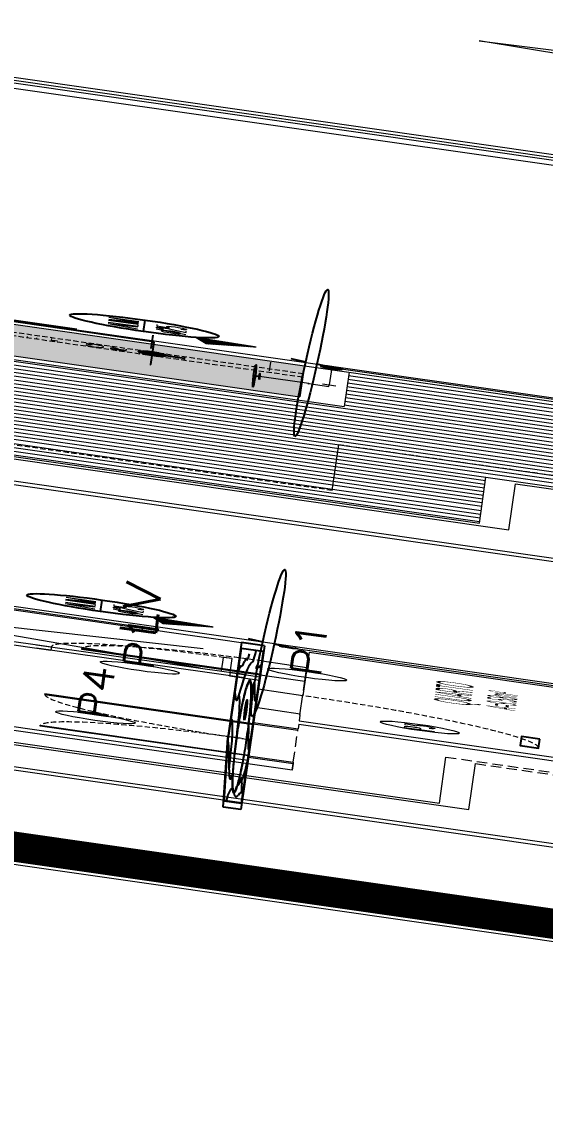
# Model space of a CAD drawing. Header units: millimetres. Extents: x -361192058 to 101130107379, y -14071650034 to 19218552450.
# Drawn here: x -125486.2 to -125382.9, y 40403 to 40619.4 of the extents above; entities that cross this region are included whole.
import ezdxf
from ezdxf.enums import TextEntityAlignment as Align

# ---------------------------------------------------------------- set-up
doc = ezdxf.new("R2010")
doc.units = ezdxf.units.MM
doc.header["$LTSCALE"] = 0.5
doc.linetypes.add('HIDDEN', pattern=[0.375, 0.25, -0.125])
doc.linetypes.add('HIDDEN2', pattern=[0.1875, 0.125, -0.0625])
for name, color, linetype in [('02', 2, 'Continuous'), ('ARCO', 7, 'HIDDEN2'), ('CONEXAO_AG_FRIA', 3, 'Continuous'), ('CONEXAO_ESGOTO', 7, 'Continuous'), ('CONEXÃO_HIDRÁULICA', 2, 'Continuous'), ('COTAS', 7, 'Continuous'), ('DIVERSOS', 4, 'Continuous'), ('ESQUADRIAS', 3, 'Continuous'), ('HATCH', 8, 'Continuous'), ('JANELAS_INTERNO', 2, 'Continuous'), ('MOBIL-I', 251, 'Continuous'), ('parede', 2, 'Continuous'), ('PISO', 8, 'Continuous'), ('PORTAS', 3, 'Continuous'), ('proj', 8, 'HIDDEN'), ('PROJEÇÃO', 8, 'HIDDEN2'), ('projeção 02', 7, 'HIDDEN2'), ('SIMBOLOS_AGUA', 3, 'Continuous'), ('TEXTO2', 3, 'Continuous'), ('tubulação esg', 4, 'Continuous'), ('TUBULAÇÃO_HIDRÁULICA', 5, 'Continuous'), ('TXT_0', 7, 'Continuous'), ('TXT_1', 3, 'Continuous')]:
    doc.layers.add(name, color=color, linetype=linetype)
doc.styles.add('ADITIVOCAD', font='ROMANS.shx')
doc.styles.add('ROMANS', font='romans', dxfattribs={"height": 0.1})
doc.styles.add('SANSSERIF', font='sas_____.pfb', dxfattribs={"height": 1})
doc.styles.get("Standard").update_dxf_attribs({"font": 'txt.shx', "height": 0.12})

# ---------------------------------------------------------------- blocks, each defined once
blk = doc.blocks.new('Adh_cx_j90c')
h = blk.add_hatch()
h.set_pattern_fill('_U', color=256, scale=0.003, angle=45, style=0, double=1)
h.set_pattern_definition([(45, (-6.0733674, -5.0413484), (-0.0021213203, 0.0021213203), []), (135, (-6.0733674, -5.0413484), (-0.0021213203, -0.0021213203), [])])
h.paths.add_polyline_path([(-0.017, 0, 1), (0.017, 0, 1)])
blk.add_lwpolyline([(-0.068, 0.0225), (-0.068, -0.0225), (-0.068, 0), (-0.0359, 0)])
for radius in [0.0359, 0.017]:
    blk.add_circle((0, 0), radius)
blk = doc.blocks.new('ADH_TOR_BOIA')
for points in [[(0.1812, 0), (0.2562, 0, 1)], [(-0.0103, 0, 1), (0.0103, 0, 1)]]:
    blk.add_hatch(color=256).paths.add_polyline_path(points)
blk.add_line((0.0103, 0), (0.2562, 0))
for centre, radius in [((0.2187, 0), 0.0375), ((0, 0), 0.0103)]:
    blk.add_circle(centre, radius)
blk = doc.blocks.new('Adh_hicol0')
for radius in [0.559, 0.515]:
    blk.add_circle((0, 0), radius)
blk = doc.blocks.new('Adh_acs_rg')
h = blk.add_hatch()
h.set_pattern_fill('_U', color=256, scale=0.002, angle=45, style=0, double=1)
h.set_pattern_definition([(45, (-7.4131718, -5.1711377), (-0.00141421356, 0.00141421356), []), (135, (-7.4131718, -5.1711377), (-0.00141421356, -0.00141421356), [])])
h.paths.add_polyline_path([(-0.046, 0, 1), (0.046, 0, 1)])
for p, q in [((0.0525, 0.1082), (-0.0525, 0.1082)), ((0, 0.046), (0, 0.1082)), ((-0.078, 0.0225), (-0.078, -0.0225)), ((0.078, -0.0225), (0.078, 0.0225)), ((-0.078, 0), (-0.046, 0)), ((0.046, 0), (0.078, 0))]:
    blk.add_line(p, q)
blk.add_circle((0, 0), 0.046)
blk = doc.blocks.new('Adh_BalaoAf')
for p, q in [((0, 0), (0.65, 0)), ((1.8, 0), (1.15, 0))]:
    blk.add_line(p, q)
blk.add_circle((0.9, 0), 0.25)
blk = doc.blocks.new('Adh_Afn')
blk.add_line((-0.25, 0), (0.25, 0))
blk.add_circle((0, 0), 0.25)
at = {"flags": 8}
for tag, p in [('$AF', (0, 0.0703)), ('$DIAM', (0, -0.0909))]:
    blk.add_attdef(tag, text='', height=0.1, dxfattribs=at).set_placement(p, align=Align.MIDDLE)
blk = doc.blocks.new('j90')
at = {"layer": 'CONEXÃO_HIDRÁULICA'}
for p, q in [((-0.075, -0.0225), (-0.075, 0.0225)), ((-0.075, 0), (0, 0)), ((0, 0), (0, -0.075)), ((-0.0225, -0.075), (0.0225, -0.075))]:
    blk.add_line(p, q, dxfattribs=at)
blk = doc.blocks.new('ADC_PE_AB1')
blk.add_lwpolyline([(0, -0.03), (1, -0.03), (1, 0), (0, 0)], close=True)
at = {"flags": 8}
blk.add_attdef('$PORTA', text='', height=0.09, dxfattribs=at).set_placement((0.5, -0.1569), align=Align.MIDDLE)
blk = doc.blocks.new('ADC_LAV_05')
for p, q in [((0, 0), (0, 0.55)), ((0, 0.55), (0.7704, 0.55)), ((0.7704, 0.55), (1, 0.3206)), ((0.02, 0.53), (0.7621, 0.53)), ((0.02, 0.02), (0.02, 0.53)), ((0.7621, 0.53), (0.98, 0.3123)), ((0.98, 0.02), (0.98, 0.3123)), ((1, 0), (1, 0.3206)), ((0, 0), (1, 0)), ((0.02, 0.02), (0.98, 0.02))]:
    blk.add_line(p, q)
for points in [[(0.4062, 0.1206, 0.083485), (0.4944, 0.1354, 0.090959), (0.566, 0.1759, 0.104004), (0.6157, 0.239, 0.115577), (0.6322, 0.3095, 0.115577), (0.6157, 0.38, 0.104004), (0.566, 0.443, 0.090959), (0.4944, 0.4835, 0.083485), (0.4062, 0.4983, 0.083485), (0.3179, 0.4835, 0.090959), (0.2463, 0.443, 0.104004), (0.1966, 0.38, 0.115577), (0.1801, 0.3095, 0.115577), (0.1966, 0.239, 0.104004), (0.2463, 0.1759, 0.090959), (0.3179, 0.1354, 0.083485)], [(0.4062, 0.1248, 0.083485), (0.493, 0.1394, 0.090959), (0.5633, 0.1791, 0.104004), (0.6119, 0.2408, 0.115577), (0.628, 0.3095, 0.115577), (0.6119, 0.3781, 0.104004), (0.5633, 0.4398, 0.090959), (0.493, 0.4795, 0.083485), (0.4062, 0.4941, 0.083485), (0.3193, 0.4795, 0.090959), (0.249, 0.4398, 0.104004), (0.2004, 0.3781, 0.115577), (0.1843, 0.3095, 0.115577), (0.2004, 0.2408, 0.104004), (0.249, 0.1791, 0.090959), (0.3193, 0.1394, 0.083485)]]:
    blk.add_lwpolyline(points, format="xyb", close=True)
for radius in [0.0339, 0.025]:
    blk.add_circle((0.4055, 0.2206), radius)
for centre, radius, start, end in [((0.2875, -0.0718), 0.5823, 78.2401, 98.9638), ((0.4995, 0.9177), 0.4342, 269.3247, 295.8903), ((0.76, 0.3809), 0.1624, 113.3641, 115.8903), ((0.0559, 1.3962), 0.9039, 267.7229, 278.9638), ((0.0552, 0.402), 0.0926, 41.3487, 101.8141), ((0.2201, 0.1636), 0.3026, 106.3243, 131.3792), ((0.1665, 0.4999), 0.0556, 221.3487, 297.4318), ((0.2605, 0.3465), 0.1245, 78.9955, 123.3333), ((0.6508, 0.2793), 0.1756, 56.1908, 116.2902), ((1.1381, 1.007), 0.7001, 236.1908, 255.5369), ((0.9639, 0.4778), 0.2217, 193.7216, 269.9715), ((0.0206, 0.2349), 0.1168, 49.9343, 90.2724), ((0.3586, 0.6369), 0.4085, 229.9343, 244.0853), ((0.5983, 0.255), 0.0641, 344.5869, 58.1135), ((0.6184, 0.1896), 0.0639, 49.2661, 86.8336), ((0.7799, 0.3241), 0.1475, 215.7175, 274.1895), ((0.0641, 0.1144), 0.0713, 44.7702, 118.1843), ((0.8604, 0.032), 0.1609, 66.126, 115.6626), ((0.2056, 0.2549), 0.1281, 224.7702, 306.3582), ((0.363, 0.8774), 0.8206, 280.1922, 301.4107), ((0.9822, 0.3072), 0.1401, 246.126, 269.1113), ((0.0957, -0.1456), 0.22, 78.1029, 106.3843), ((0.1688, 0.2014), 0.1346, 258.1029, 296.1994), ((0.8511, -0.2259), 0.3042, 87.8834, 109.2677), ((0.8722, 0.3475), 0.2696, 267.8834, 293.5615), ((-0.0155, 0.2328), 0.1744, 281.75, 286.3843), ((0.4585, -0.1421), 0.2131, 111.0015, 130.4729), ((0.3613, 0.8866), 0.83, 271.4321, 280.1922), ((0.6495, -0.0622), 0.1173, 74.3079, 124.9939), ((0.688, 0.2406), 0.19, 267.9474, 289.2677)]:
    blk.add_arc(centre, radius, start, end)
for points in [[(0.2886, 0.471), (0.2899, 0.4611), (0.3035, 0.4779), (0.2965, 0.4664)], [(0.3035, 0.4779), (0.2965, 0.4664), (0.3178, 0.4833), (0.3049, 0.4731)], [(0.231, 0.4287), (0.2403, 0.4137), (0.2433, 0.4404), (0.2513, 0.4271)], [(0.2433, 0.4404), (0.2513, 0.4271), (0.2584, 0.4524), (0.2647, 0.4406)], [(0.2584, 0.4524), (0.2647, 0.4406), (0.2777, 0.465), (0.2797, 0.4531)], [(0.2777, 0.465), (0.2797, 0.4531), (0.2886, 0.471), (0.2899, 0.4611)], [(0.2049, 0.3949), (0.2213, 0.3828), (0.2176, 0.4133), (0.2336, 0.4041)], [(0.2176, 0.4133), (0.2336, 0.4041), (0.231, 0.4287), (0.2403, 0.4137)], [(0.1859, 0.352), (0.2075, 0.3406), (0.19, 0.3646), (0.2108, 0.3551)], [(0.19, 0.3646), (0.2108, 0.3551), (0.1966, 0.38), (0.2152, 0.3688)], [(0.1966, 0.38), (0.2152, 0.3688), (0.2049, 0.3949), (0.2213, 0.3828)], [(0.1808, 0.324), (0.205, 0.3144), (0.1821, 0.3345), (0.2054, 0.3236)], [(0.1821, 0.3345), (0.2054, 0.3236), (0.1859, 0.352), (0.2075, 0.3406)], [(0.1801, 0.311), (0.2052, 0.3059), (0.1808, 0.324), (0.205, 0.3144)], [(0.1806, 0.2975), (0.2057, 0.2976), (0.1801, 0.311), (0.2052, 0.3059)], [(0.1813, 0.2898), (0.2072, 0.2867), (0.1806, 0.2975), (0.2057, 0.2976)], [(0.1847, 0.2717), (0.2109, 0.2698), (0.1816, 0.2882), (0.2076, 0.2844)], [(0.1894, 0.2561), (0.2133, 0.2622), (0.1847, 0.2717), (0.2109, 0.2698)], [(0.1979, 0.2364), (0.216, 0.2547), (0.1894, 0.2561), (0.2133, 0.2622)], [(0.2064, 0.2215), (0.2209, 0.2436), (0.1979, 0.2364), (0.216, 0.2547)], [(0.2176, 0.2056), (0.222, 0.2413), (0.2064, 0.2215), (0.2209, 0.2436)], [(0.2303, 0.1909), (0.2314, 0.2247), (0.2176, 0.2056), (0.222, 0.2413)], [(0.2433, 0.1785), (0.2403, 0.2118), (0.2303, 0.1909), (0.2314, 0.2247)], [(0.2571, 0.1674), (0.2482, 0.202), (0.2433, 0.1785), (0.2403, 0.2118)], [(0.2632, 0.1631), (0.2567, 0.1927), (0.2571, 0.1674), (0.2482, 0.202)], [(0.2742, 0.156), (0.2627, 0.1868), (0.2632, 0.1631), (0.2567, 0.1927)], [(0.2851, 0.1498), (0.2729, 0.1778), (0.2742, 0.156), (0.2627, 0.1868)], [(0.2956, 0.1445), (0.2839, 0.1687), (0.2851, 0.1498), (0.2729, 0.1778)], [(0.3256, 0.1339), (0.2928, 0.1613), (0.2956, 0.1445), (0.2839, 0.1687)], [(0.2966, 0.144), (0.3256, 0.1339), (0.2964, 0.1441), (0.3254, 0.133)], [(0.2964, 0.1441), (0.3254, 0.133), (0.3256, 0.1339), (0.3279, 0.1322)]]:
    blk.add_solid(points)
blk = doc.blocks.new('APROVADO QUADRA 21.2 MBVII')
at = {"layer": 'DIVERSOS', "lineweight": 18}
h = blk.add_hatch(dxfattribs=at)
h.set_pattern_fill('AR-CONC', color=8, scale=0.002, style=0)
h.set_pattern_definition([(50, (2881.668, 971.09958), (0.36436934, -0.03187817), [0.0381, -0.4191]), (355, (2881.668, 971.0996), (-0.07048565, 0.382113286), [0.03048, -0.33528]), (100.451, (2881.69837, 971.09693), (0.293885003, 0.350233376), [0.03238, -0.35618]), (46.1842, (2881.668, 971.2012), (0.54215808, -0.08408466), [0.05715, -0.62865]), (96.6356, (2881.7132, 971.1942), (0.47480847, 0.49485111), [0.04857, -0.53427]), (351.184, (2881.668, 971.2012), (0.47480921, 0.49485024), [0.04572, -0.50292]), (21, (2881.7188, 971.17578), (0.30322976, -0.204531037), [0.0381, -0.4191]), (326, (2881.7188, 971.1758), (0.12360406, 0.36837593), [0.03048, -0.33528]), (71.4514, (2881.74407, 971.15874), (0.42683298, 0.163845715), [0.03238, -0.35618]), (37.5, (2881.668, 971.09958), (0.0061772065, 0.169110078), [0, -0.331216, 0, -0.34036, 0, -0.33655]), (7.5, (2881.668, 971.09958), (0.133639325, 0.20036115), [0, -0.194056, 0, -0.323596, 0, -0.12827]), (327.5, (2881.55472, 971.09958), (0.27118119, -0.011457488), [0, -0.127, 0, -0.39624, 0, -0.52578]), (317.5, (2881.50392, 971.09958), (0.296258363, 0.050852982), [0, -0.1651, 0, -0.263144, 0, -0.37338])])
h.paths.add_polyline_path([(4252.7712, 2269.3595), (4252.7712, 2267.0095), (4251.4212, 2267.0095), (4251.4212, 2269.3595)])
edge = h.paths.add_edge_path(flags=17)
edge.add_line((4252.7712, 2269.3595), (4252.5462, 2269.3595))
at = {"layer": 'HATCH', "lineweight": 18}
h = blk.add_hatch(dxfattribs=at)
h.set_pattern_fill('LINE,_O', color=256, scale=0.001, angle=157.2881)
h.set_pattern_definition([(157.28811485, (6474.508821, 2404.2341234), (-0.0012258592473, -0.002928804211), [])])
h.paths.add_polyline_path([(4240.9089, 2267.3523), (4241.0721, 2267.1862), (4241.1111, 2267.3877)])
h = blk.add_hatch(dxfattribs=at)
h.set_pattern_fill('LINE,_O', color=256, scale=0.001, angle=157.2881)
h.set_pattern_definition([(157.28811485, (6486.7229517, 2404.224678), (-0.0012258592473, -0.002928804211), [])])
h.paths.add_polyline_path([(4253.1231, 2267.3428), (4253.2863, 2267.1767), (4253.3253, 2267.3783)])
at = {"color": 8, "lineweight": 18}
for p, q in [((4239.3425, 2267.6095), (4239.3125, 2267.6095)), ((4239.3125, 2267.6095), (4239.3125, 2267.0095)), ((4239.3425, 2267.0095), (4239.3425, 2267.6095)), ((4239.3125, 2267.0095), (4239.3425, 2267.0095))]:
    blk.add_line(p, q, dxfattribs=at)
at = {"layer": '02', "color": 8, "lineweight": 18}
for p, q in [((4239.8294, 2267.1395), (4239.2294, 2267.1395)), ((4239.8294, 2267.1095), (4239.8294, 2267.1395)), ((4239.2294, 2267.1095), (4239.8294, 2267.1095)), ((4247.6212, 2266.8595), (4249.6212, 2266.8595))]:
    blk.add_line(p, q, dxfattribs=at)
at = {"layer": '02', "lineweight": 18}
blk.add_lwpolyline([(4229.7208, 2238.7047), (4290.9208, 2238.7047), (4290.9208, 2283.2547), (4229.7208, 2283.2547)], close=True, dxfattribs=at)
at = {"layer": '02', "lineweight": 18, "const_width": 0.1}
blk.add_lwpolyline([(4230.4708, 2239.4547), (4290.1708, 2239.4547), (4290.1708, 2282.5047), (4230.4708, 2282.5047)], close=True, dxfattribs=at)
at = {"layer": '02', "color": 5, "lineweight": 18}
blk.add_circle((4240.6515, 2266.9281), 0.0313, dxfattribs=at)
at = {"layer": 'ARCO', "color": 8, "lineweight": 18}
for centre, radius, start, end in [((4239.2294, 2267.1095), 0.6, 360, 90), ((4239.3125, 2267.0095), 0.6, 360, 90), ((4237.8794, 2266.8595), 0.8, 270, 0)]:
    blk.add_arc(centre, radius, start, end, dxfattribs=at)
at = {"layer": 'CONEXAO_ESGOTO', "lineweight": 18}
for p, q in [((4252.9437, 2267.7758), (4252.9437, 2268.1501)), ((4252.7144, 2267.123), (4252.3401, 2267.123))]:
    blk.add_line(p, q, dxfattribs=at)
blk.add_solid([(4252.3401, 2267.123), (4252.5162, 2267.0855), (4252.5162, 2267.1605)], dxfattribs=at)
at = {"layer": 'CONEXÃO_HIDRÁULICA', "lineweight": 18}
blk.add_line((4252.1166, 2266.9412), (4252.1166, 2266.8962), dxfattribs=at)
blk.add_lwpolyline([(4252.0161, 2266.9867), (4252.0611, 2266.9867), (4252.0386, 2266.9867), (4252.0386, 2266.9187), (4252.1166, 2266.9187)], dxfattribs=at)
at = {"layer": 'DIVERSOS', "color": 8, "lineweight": 18}
for p, q in [((4245.9212, 2256.0095), (4245.9212, 2278.6095)), ((4246.0712, 2256.5095), (4246.0712, 2278.6095))]:
    blk.add_line(p, q, dxfattribs=at)
at = {"layer": 'DIVERSOS', "lineweight": 18}
for p, q in [((4241.1111, 2267.3877), (4241.0721, 2267.1862)), ((4253.3253, 2267.3783), (4253.2863, 2267.1767))]:
    blk.add_line(p, q, dxfattribs=at)
for points in [[(4241.1111, 2267.3877), (4240.9089, 2267.3523), (4241.0721, 2267.1862)], [(4253.3253, 2267.3783), (4253.1231, 2267.3428), (4253.2863, 2267.1767)]]:
    blk.add_lwpolyline(points, dxfattribs=at)
at = {"layer": 'ESQUADRIAS', "color": 8, "lineweight": 18}
for p, q in [((4252.9212, 2278.6095), (4252.9212, 2263.6095)), ((4247.1212, 2272.6595), (4247.1212, 2266.3595)), ((4251.2712, 2269.3595), (4251.2712, 2266.8595)), ((4251.4212, 2269.3595), (4251.4212, 2267.0095)), ((4252.7712, 2268.0095), (4252.7712, 2264.3095)), ((4252.7712, 2267.0095), (4251.4212, 2267.0095)), ((4252.7712, 2266.8595), (4251.2712, 2266.8595)), ((4247.1212, 2266.3595), (4249.1212, 2266.3595)), ((4249.1212, 2266.3595), (4249.1212, 2263.0095))]:
    blk.add_line(p, q, dxfattribs=at)
for points in [[(4239.2294, 2267.7595), (4239.2294, 2267.7095), (4239.0794, 2267.7095), (4239.0794, 2267.7595)], [(4239.2294, 2267.0595), (4239.2294, 2267.1095), (4239.0794, 2267.1095), (4239.0794, 2267.0595)], [(4237.8294, 2266.8595), (4237.8794, 2266.8595), (4237.8794, 2267.0095), (4237.8294, 2267.0095)], [(4238.7294, 2266.8595), (4238.6794, 2266.8595), (4238.6794, 2267.0095), (4238.7294, 2267.0095)], [(4239.2625, 2267.0095), (4239.3125, 2267.0095), (4239.3125, 2266.8595), (4239.2625, 2266.8595)], [(4239.9625, 2267.0095), (4239.9125, 2267.0095), (4239.9125, 2266.8595), (4239.9625, 2266.8595)]]:
    blk.add_lwpolyline(points, dxfattribs=at)
at = {"layer": 'HATCH', "color": 8, "lineweight": 18}
for p, q in [((4247.85, 2266.3595), (4247.85, 2278.3595)), ((4248.0087, 2266.3595), (4248.0087, 2278.3595)), ((4248.1675, 2266.3595), (4248.1675, 2278.3595)), ((4248.3262, 2266.3595), (4248.3262, 2278.3595)), ((4248.485, 2266.3595), (4248.485, 2278.3595)), ((4248.6437, 2266.3595), (4248.6437, 2278.3595)), ((4248.8025, 2266.3595), (4248.8025, 2278.3595)), ((4247.1825, 2266.3595), (4247.1825, 2277.2095)), ((4247.3412, 2266.3595), (4247.3412, 2277.2095)), ((4247.5, 2266.3595), (4247.5, 2277.2095)), ((4247.6587, 2266.3595), (4247.6587, 2277.2095)), ((4247.0212, 2272.6595), (4247.0212, 2266.2595)), ((4248.9612, 2266.3595), (4248.9612, 2269.439)), ((4249.12, 2266.3595), (4249.12, 2269.439)), ((4249.2787, 2263.0095), (4249.2787, 2269.1412)), ((4250.5487, 2263.0095), (4250.5487, 2269.1551)), ((4250.7075, 2263.0095), (4250.7075, 2269.1551)), ((4250.8662, 2263.0095), (4250.8662, 2269.1551)), ((4251.025, 2263.0095), (4251.025, 2269.1551)), ((4251.1837, 2263.0095), (4251.1837, 2269.1551)), ((4250.39, 2263.0095), (4250.39, 2268.9962)), ((4249.4375, 2263.0095), (4249.4375, 2268.981)), ((4249.5962, 2263.0095), (4249.5962, 2268.8207)), ((4250.2312, 2263.0095), (4250.2312, 2268.836)), ((4250.0725, 2263.0095), (4250.0725, 2268.6757)), ((4249.755, 2263.0095), (4249.755, 2268.6605)), ((4249.9137, 2263.0095), (4249.9137, 2268.5419)), ((4251.3425, 2263.0095), (4251.3425, 2266.8595)), ((4251.5012, 2263.0095), (4251.5012, 2266.8595)), ((4251.66, 2263.0095), (4251.66, 2266.8595)), ((4251.8187, 2263.0095), (4251.8187, 2266.8595)), ((4251.9775, 2263.0095), (4251.9775, 2266.8595)), ((4252.1362, 2263.0095), (4252.1362, 2266.8595)), ((4252.295, 2263.0095), (4252.295, 2266.8595)), ((4252.4537, 2263.0095), (4252.4537, 2266.8595)), ((4252.6125, 2263.0095), (4252.6125, 2266.8595)), ((4247.0212, 2266.2595), (4249.0212, 2266.2595)), ((4249.0212, 2266.2595), (4249.0212, 2262.9095))]:
    blk.add_line(p, q, dxfattribs=at)
at = {"layer": 'JANELAS_INTERNO', "color": 8, "lineweight": 18}
blk.add_line((4235.4294, 2266.8595), (4235.7294, 2266.8595), dxfattribs=at)
at = {"layer": 'MOBIL-I', "color": 8, "lineweight": 18}
blk.add_line((4238.9054, 2266.8595), (4240.4099, 2266.8595), dxfattribs=at)
at = {"layer": 'parede', "color": 8, "lineweight": 18}
for p, q in [((4233.7294, 2256.0095), (4233.7294, 2281.0095)), ((4240.7294, 2281.0095), (4240.7294, 2256.0095)), ((4233.8794, 2256.5095), (4233.8794, 2273.9595)), ((4235.4294, 2266.8595), (4235.4294, 2270.5032)), ((4235.5794, 2267.0095), (4235.5794, 2270.5032)), ((4239.0794, 2269.5095), (4239.0794, 2267.7095)), ((4239.2294, 2269.3595), (4239.2294, 2267.7095)), ((4240.5794, 2269.3595), (4240.5794, 2267.0095)), ((4239.2294, 2267.7095), (4239.0794, 2267.7095)), ((4239.0794, 2267.1095), (4239.0794, 2267.0095)), ((4239.2294, 2267.1095), (4239.0794, 2267.1095)), ((4239.2294, 2267.1095), (4239.2294, 2267.0095)), ((4235.7294, 2267.0095), (4235.5794, 2267.0095)), ((4235.7294, 2267.0095), (4235.7294, 2266.8595)), ((4237.6294, 2267.0095), (4237.2294, 2267.0095)), ((4237.2294, 2267.0095), (4237.2294, 2266.8595)), ((4237.6294, 2267.0095), (4237.7794, 2267.0095)), ((4237.8794, 2267.0095), (4237.7794, 2267.0095)), ((4237.8794, 2266.8595), (4237.8794, 2267.0095)), ((4239.0794, 2267.0095), (4238.6794, 2267.0095)), ((4238.6794, 2266.8595), (4238.6794, 2267.0095)), ((4240.5794, 2267.0095), (4239.2294, 2267.0095)), ((4239.3125, 2267.0095), (4239.3125, 2266.8595)), ((4239.9125, 2267.0095), (4239.9125, 2266.8595)), ((4235.7294, 2266.8595), (4235.4294, 2266.8595)), ((4237.4344, 2266.8595), (4237.2294, 2266.8595)), ((4237.4344, 2266.8595), (4237.4344, 2263.5095)), ((4237.8294, 2266.8595), (4237.5844, 2266.8595)), ((4237.5844, 2266.8595), (4237.5844, 2263.6595)), ((4240.5794, 2266.8595), (4238.6794, 2266.8595)), ((4240.5794, 2266.8595), (4240.5794, 2263.6595))]:
    blk.add_line(p, q, dxfattribs=at)
at = {"layer": 'parede', "color": 7, "lineweight": 18}
for p, q in [((4262.8536, 2278.4245), (4262.8536, 2265.8972)), ((4263.3177, 2269.638), (4263.3177, 2265.8972))]:
    blk.add_line(p, q, dxfattribs=at)
at = {"layer": 'PISO', "color": 8, "lineweight": 18}
for p, q in [((4234.9294, 2273.1595), (4234.9294, 2266.3595)), ((4234.8294, 2272.5595), (4234.8294, 2266.2595)), ((4239.2294, 2267.2095), (4240.0794, 2269.3595)), ((4239.2294, 2269.3595), (4240.0794, 2267.2095)), ((4239.0794, 2267.0595), (4239.0794, 2267.7595)), ((4239.2294, 2267.7595), (4239.2294, 2267.0595)), ((4237.8294, 2267.0095), (4238.7294, 2267.0095)), ((4239.9625, 2267.0095), (4239.2625, 2267.0095)), ((4237.8294, 2266.8595), (4238.7294, 2266.8595)), ((4239.2625, 2266.8595), (4239.9625, 2266.8595)), ((4234.9294, 2266.3595), (4236.9344, 2266.3595)), ((4234.8294, 2266.2595), (4236.8344, 2266.2595))]:
    blk.add_line(p, q, dxfattribs=at)
for centre in [(4236.4873, 2267.5317), (4238.8821, 2267.4092), (4239.6075, 2266.8553), (4238.0363, 2266.4595)]:
    blk.add_circle(centre, 0.1333, dxfattribs=at)
at = {"layer": 'PORTAS', "color": 8, "lineweight": 18}
for points in [[(4235.7794, 2267.0095), (4235.7794, 2267.7095), (4235.8094, 2267.7095), (4235.8094, 2267.0095)], [(4237.1794, 2267.0095), (4237.1794, 2267.7095), (4237.1494, 2267.7095), (4237.1494, 2267.0095)]]:
    blk.add_lwpolyline(points, close=True, dxfattribs=at)
for points in [[(4235.7294, 2267.0095), (4235.7794, 2267.0095), (4235.7794, 2266.8595), (4235.7294, 2266.8595)], [(4237.2294, 2267.0095), (4237.1794, 2267.0095), (4237.1794, 2266.8595), (4237.2294, 2266.8595)]]:
    blk.add_lwpolyline(points, dxfattribs=at)
at = {"layer": 'proj', "color": 8, "lineweight": 18}
for p, q in [((4235.7794, 2267.0095), (4237.1794, 2267.0095)), ((4235.7794, 2266.8595), (4237.1794, 2266.8595)), ((4236.9344, 2266.3595), (4236.9344, 2263.0095)), ((4236.8344, 2266.2595), (4236.8344, 2262.9095))]:
    blk.add_line(p, q, dxfattribs=at)
at = {"layer": 'PROJEÇÃO', "color": 8, "lineweight": 18}
for centre, start, end in [((4235.7794, 2267.0095), 0, 90), ((4237.1794, 2267.0095), 90, 180)]:
    blk.add_arc(centre, 0.7, start, end, dxfattribs=at)
at = {"layer": 'projeção 02', "color": 8, "lineweight": 18}
for p, q in [((4247.6212, 2266.8595), (4247.6212, 2273.1595)), ((4252.2712, 2267.0095), (4252.2712, 2269.3595)), ((4252.4212, 2267.0095), (4252.4212, 2269.3595)), ((4249.6212, 2266.8595), (4249.6212, 2263.5095))]:
    blk.add_line(p, q, dxfattribs=at)
at = {"layer": 'tubulação esg', "lineweight": 18}
for p, q in [((4263.0727, 2271.6949), (4263.0727, 2265.8972)), ((4263.1939, 2271.6949), (4263.1939, 2265.8972)), ((4267.5249, 2265.8972), (4267.719, 2266.5871)), ((4267.719, 2266.5871), (4267.9406, 2265.5353))]:
    blk.add_line(p, q, dxfattribs=at)
at = {"layer": 'TUBULAÇÃO_HIDRÁULICA', "lineweight": 18}
for p, q in [((4252.8674, 2267.5158), (4252.8674, 2276.4311)), ((4240.6294, 2269.0388), (4240.6294, 2267.4193)), ((4252.4426, 2267.5158), (4252.8674, 2267.5158)), ((4240.6294, 2267.4193), (4240.5294, 2267.4193)), ((4252.0386, 2266.9867), (4252.0386, 2267.152)), ((4252.8657, 2266.9187), (4252.1166, 2266.9187)), ((4252.8657, 2266.9187), (4252.8683, 2256.4381)), ((4240.6516, 2266.8968), (4240.6612, 2256.5209))]:
    blk.add_line(p, q, dxfattribs=at)
at = {"layer": 'CONEXÃO_HIDRÁULICA', "lineweight": 18, "xscale": -1, "rotation": 180}
for name, p in [('Adh_acs_rg', (4252.3646, 2267.5158)), ('Adh_cx_j90c', (4252.8657, 2266.9187))]:
    blk.add_blockref(name, p, dxfattribs=at)
at = {"layer": 'COTAS', "lineweight": 18, "rotation": 270.0000000003452}
blk.add_blockref('j90', (4252.8674, 2267.5158), dxfattribs=at)
at = {"layer": 'DIVERSOS', "lineweight": 18}
for p, rotation in [((4240.6515, 2266.9281), 45.00000000000004), ((4252.8657, 2266.9187), 45.00000000000009)]:
    blk.add_blockref('Adh_BalaoAf', p, dxfattribs=dict(at, rotation=rotation))
ref = blk.add_blockref('Adh_Afn', (4241.2879, 2267.5645), dxfattribs=at)
ref.add_attrib('$AF', 'ALIM', dxfattribs={"layer": 'TXT_0', "height": 0.1, "style": 'ADITIVOCAD', "flags": 8}).set_placement((4241.2879, 2267.6348), align=Align.MIDDLE)
ref.add_attrib('$DIAM', '%%C25', dxfattribs={"layer": 'TXT_0', "height": 0.1, "style": 'ADITIVOCAD', "flags": 8}).set_placement((4241.2879, 2267.4736), align=Align.MIDDLE)
ref = blk.add_blockref('Adh_Afn', (4253.5021, 2267.5551), dxfattribs=at)
ref.add_attrib('$AF', 'ALIM', dxfattribs={"layer": 'TXT_0', "height": 0.1, "style": 'ADITIVOCAD', "flags": 8}).set_placement((4253.5021, 2267.6253), align=Align.MIDDLE)
ref.add_attrib('$DIAM', '%%C25', dxfattribs={"layer": 'TXT_0', "height": 0.1, "style": 'ADITIVOCAD', "flags": 8}).set_placement((4253.5021, 2267.4642), align=Align.MIDDLE)
at = {"layer": 'ESQUADRIAS', "color": 8, "lineweight": 18}
ref = blk.add_blockref('ADC_PE_AB1', (4237.8794, 2266.0595), dxfattribs=dict(at, xscale=0.8000000000001819, zscale=0.8000000000001819, rotation=90))
ref.add_attrib('$PORTA', 'P3', dxfattribs={"layer": 'TXT_1', "height": 0.1, "flags": 8}).set_placement((4238.0363, 2266.4595), align=Align.MIDDLE)
at = {"layer": 'MOBIL-I', "color": 8, "lineweight": 18, "rotation": 90}
blk.add_blockref('ADC_LAV_05', (4240.5794, 2267.0095), dxfattribs=at)
at = {"layer": 'SIMBOLOS_AGUA', "lineweight": 18, "rotation": 90}
blk.add_blockref('ADH_TOR_BOIA', (4252.0386, 2267.152), dxfattribs=at)
at = {"layer": 'TUBULAÇÃO_HIDRÁULICA', "lineweight": 18, "xscale": 0.05000000000000071, "yscale": 0.05000000000000071, "zscale": 0.05000000000000071}
blk.add_blockref('Adh_hicol0', (4252.8657, 2266.9187), dxfattribs=at)
at = {"color": 0, "lineweight": 13, "flags": 8}
for p in [(4700.7247, 2280.1125), (4699.5738, 2277.8964), (4702.3546, 2276.195), (4703.6722, 2274.085), (4699.8445, 2272.2194), (4703.0488, 2270.137), (4703.0877, 2267.9803), (4700.6523, 2261.5216), (4700.7007, 2257.1593)]:
    blk.add_attdef('NIVEL', p, '', height=0.075, dxfattribs=at)
for rotation, width, p in [(90, 0.8, (4700.8205, 2275.7521)), (270, 0.6, (4703.8437, 2274.9021)), (90, 0.8, (4701.5575, 2268.5021)), (180, 0.6, (4651.1817, 2236.1931))]:
    blk.add_attdef('$PORTA', text='', height=0.09, rotation=rotation, dxfattribs=dict(at, width=width)).set_placement(p, align=Align.MIDDLE)
for p in [(4654.176, 2240.463), (4648.499, 2240.1923), (4637.8012, 2239.3845), (4633.4388, 2239.3361), (4656.3921, 2239.3121), (4652.4746, 2237.6822), (4646.4166, 2236.988), (4644.2598, 2236.9491), (4650.3646, 2236.3646)]:
    blk.add_attdef('NIVEL', p, '', height=0.075, rotation=270, dxfattribs=at)
at = {"color": 0, "lineweight": 13, "width": 0.8, "flags": 8}
for p in [(4652.0317, 2239.2163), (4644.7817, 2238.4793)]:
    blk.add_attdef('$PORTA', text='', height=0.09, dxfattribs=at).set_placement(p, align=Align.MIDDLE)
at = {"layer": 'CONEXAO_AG_FRIA', "lineweight": 18, "style": 'ROMANS'}
blk.add_text('RG 1"', height=0.09, rotation=90, dxfattribs=at).set_placement((4252.3948, 2267.5867))
at = {"layer": 'DIVERSOS', "color": 8, "lineweight": 18, "char_height": 0.10106, "width": 0.373078, "attachment_point": 1}
for s, insert in [('{\\C3;P4}', (4236.4073, 2267.5904)), ('{\\C3;P1}', (4238.8181, 2267.4648)), ('{\\C3;P1}', (4239.5435, 2266.9108))]:
    blk.add_mtext(s, dxfattribs=dict(at, insert=insert))
at = {"layer": 'TEXTO2', "color": 8, "lineweight": 18, "style": 'SANSSERIF'}
blk.add_text('QUARTO', height=0.12312, dxfattribs=at).set_placement((4239.2559, 2266.3023))
at = {"layer": 'TUBULAÇÃO_HIDRÁULICA', "color": 0, "lineweight": 18, "insert": (4240.1915, 2267.493), "char_height": 0.12, "width": 1.871509, "attachment_point": 1}
blk.add_mtext('LV', dxfattribs=at)
at = {"layer": 'TXT_0', "color": 8, "lineweight": 18, "style": 'SANSSERIF'}
blk.add_text('A=9.58m²', height=0.0985, dxfattribs=at).set_placement((4239.3168, 2266.1527))

msp = doc.modelspace()

# ---------------------------------------------------------------- block references
at = {"layer": '02', "color": 0, "lineweight": 30, "xscale": -4.574818403918471, "yscale": -59.40450511825884, "zscale": 4.574818403918471, "rotation": 261.8606972171988}
msp.add_blockref('APROVADO QUADRA 21.2 MBVII', (5129.041, 2225.201), dxfattribs=at)

doc.saveas('drawing.dxf')
